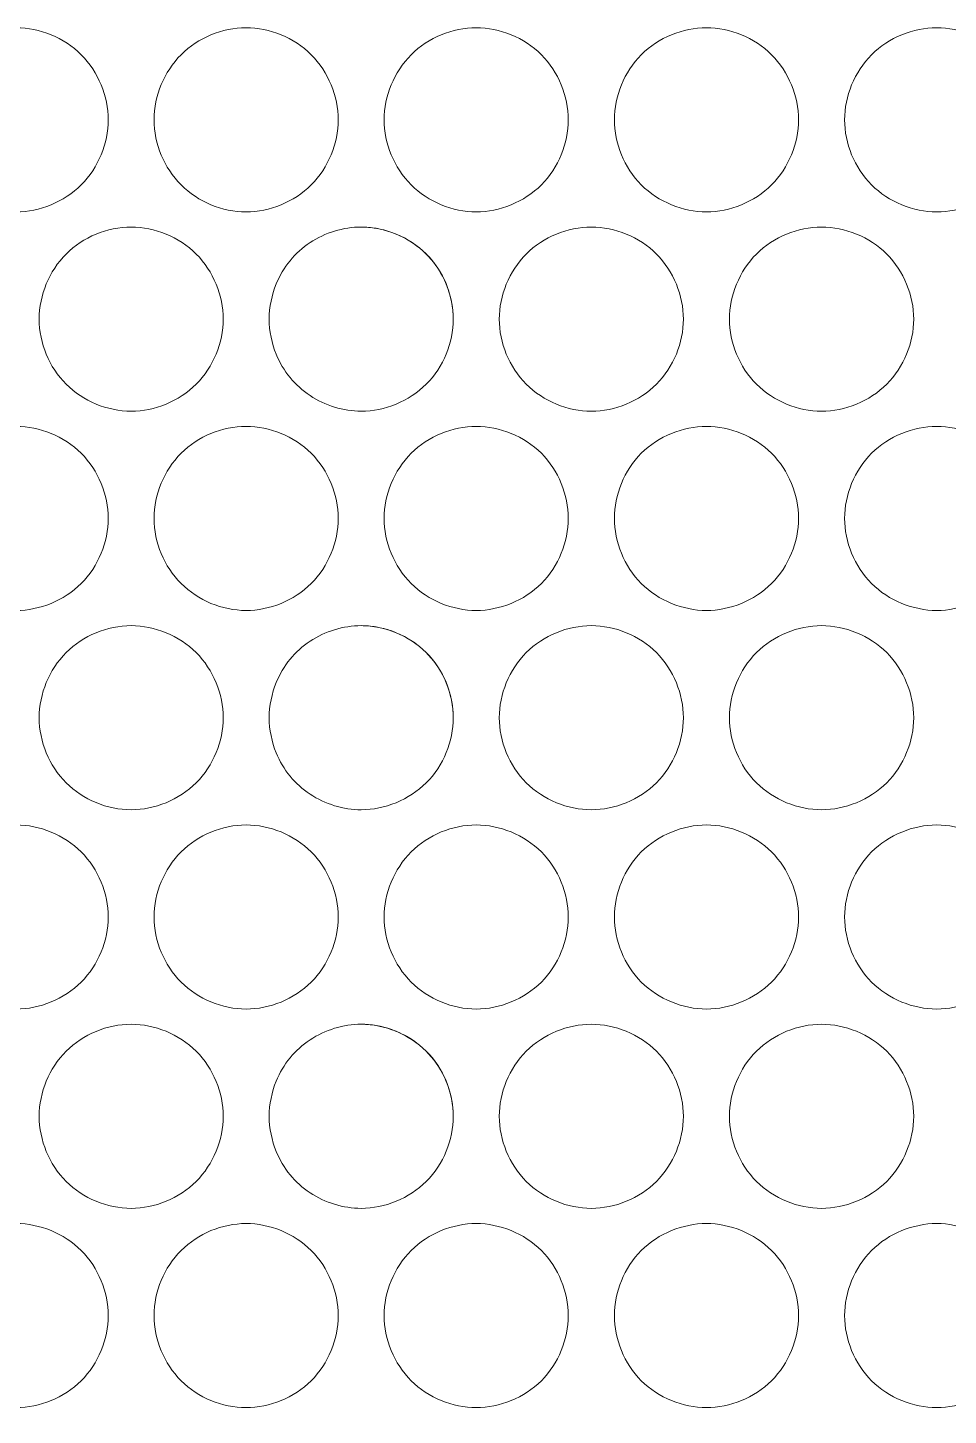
# Model space of a CAD drawing. Header units: millimetres. Extents: x 1177 to 4147, y 93 to 2194.
# Drawn here: x 1756.59 to 1786.59, y 1791.03 to 1836.25 of the extents above; entities that cross this region are included whole.
import ezdxf

# ---------------------------------------------------------------- set-up
doc = ezdxf.new("R2010")
doc.units = ezdxf.units.MM
doc.header["$LTSCALE"] = 0.1
doc.layers.get('0').update_dxf_attribs({"lineweight": 13})
doc.layers.add('标注', color=251, linetype='Continuous', lineweight=9)

msp = doc.modelspace()

# ---------------------------------------------------------------- linework, layer by layer
for radius, start, end in [(196.75, 204.56225, 43.01001), (177.334, 204.90538, 48.55999), (177.047, 204.9052, 48.6494), (168.077, 204.78787, 51.55568), (165.455, 204.70676, 52.44821), (156.5, 204.24844, 55.64881), (156.25, 204.23139, 55.74165), (155.11, 204.1505, 56.16753), (155, 204.14243, 56.20879)]:
    msp.add_arc((1812.49, 1686.895), radius, start, end)
at = {"layer": '标注'}
for centre in [(1767.454, 1826.831), (1767.454, 1813.841), (1767.454, 1800.851)]:
    msp.add_arc(centre, 2.919, 80.3885, 89.948, dxfattribs=at)
for points, knots in [([(1759.212, 1833.246), (1759.212, 1834.011), (1758.573, 1835.605), (1756.979, 1836.246), (1756.215, 1836.246)], [0, 0, 0, 0, 0.500202, 1, 1, 1, 1]), ([(1762.562, 1836.014), (1762.202, 1835.865), (1761.53, 1835.425), (1761.09, 1834.753), (1760.941, 1834.393)], [0, 0, 0, 0, 0.500065, 1, 1, 1, 1]), ([(1766.707, 1833.246), (1766.707, 1834.011), (1766.067, 1835.605), (1764.473, 1836.246), (1763.708, 1836.246)], [0, 0, 0, 0, 0.500094, 1, 1, 1, 1]), ([(1771.206, 1836.246), (1770.44, 1836.246), (1768.846, 1835.606), (1768.206, 1834.011), (1768.206, 1833.246)], [0, 0, 0, 0, 0.499981, 1, 1, 1, 1]), ([(1774.206, 1833.246), (1774.206, 1834.011), (1773.566, 1835.606), (1771.971, 1836.246), (1771.206, 1836.246)], [0, 0, 0, 0, 0.500001, 1, 1, 1, 1]), ([(1778.707, 1836.246), (1777.941, 1836.246), (1776.347, 1835.606), (1775.706, 1834.011), (1775.706, 1833.246)], [0, 0, 0, 0, 0.500061, 1, 1, 1, 1]), ([(1781.708, 1833.246), (1781.708, 1834.011), (1781.068, 1835.606), (1779.473, 1836.246), (1778.707, 1836.246)], [0, 0, 0, 0, 0.499925, 1, 1, 1, 1]), ([(1786.211, 1836.246), (1785.446, 1836.246), (1783.85, 1835.606), (1783.209, 1834.011), (1783.209, 1833.246)], [0, 0, 0, 0, 0.500125, 1, 1, 1, 1]), ([(1789.214, 1833.246), (1789.214, 1834.011), (1788.573, 1835.606), (1786.977, 1836.246), (1786.211, 1836.246)], [0, 0, 0, 0, 0.499864, 1, 1, 1, 1]), ([(1756.215, 1830.246), (1756.979, 1830.246), (1758.573, 1830.887), (1759.212, 1832.48), (1759.212, 1833.246)], [0, 0, 0, 0, 0.499798, 1, 1, 1, 1]), ([(1763.708, 1830.246), (1764.473, 1830.246), (1766.067, 1830.886), (1766.707, 1832.48), (1766.707, 1833.246)], [0, 0, 0, 0, 0.499906, 1, 1, 1, 1]), ([(1768.206, 1833.246), (1768.206, 1832.48), (1768.846, 1830.886), (1770.44, 1830.246), (1771.206, 1830.246)], [0, 0, 0, 0, 0.500019, 1, 1, 1, 1]), ([(1771.206, 1830.246), (1771.971, 1830.246), (1773.566, 1830.886), (1774.206, 1832.48), (1774.206, 1833.246)], [0, 0, 0, 0, 0.499999, 1, 1, 1, 1]), ([(1775.706, 1833.246), (1775.706, 1832.48), (1776.347, 1830.885), (1777.941, 1830.246), (1778.707, 1830.246)], [0, 0, 0, 0, 0.499939, 1, 1, 1, 1]), ([(1778.707, 1830.246), (1779.473, 1830.246), (1781.068, 1830.885), (1781.708, 1832.48), (1781.708, 1833.246)], [0, 0, 0, 0, 0.500075, 1, 1, 1, 1]), ([(1783.209, 1833.246), (1783.209, 1832.48), (1783.85, 1830.885), (1785.446, 1830.246), (1786.211, 1830.246)], [0, 0, 0, 0, 0.499875, 1, 1, 1, 1]), ([(1786.211, 1830.246), (1786.977, 1830.246), (1788.573, 1830.885), (1789.214, 1832.48), (1789.214, 1833.246)], [0, 0, 0, 0, 0.500136, 1, 1, 1, 1]), ([(1760.941, 1832.098), (1761.09, 1831.738), (1761.53, 1831.066), (1762.202, 1830.627), (1762.562, 1830.477)], [0, 0, 0, 0, 0.499935, 1, 1, 1, 1]), ([(1762.959, 1826.751), (1762.959, 1827.516), (1762.319, 1829.11), (1760.726, 1829.751), (1759.961, 1829.751)], [0, 0, 0, 0, 0.500146, 1, 1, 1, 1]), ([(1762.959, 1826.751), (1762.959, 1827.516), (1762.319, 1829.11), (1760.726, 1829.751), (1759.961, 1829.751)], [0, 0, 0, 0, 0.500146, 1, 1, 1, 1]), ([(1767.456, 1829.751), (1766.876, 1829.751), (1765.979, 1829.473), (1765.105, 1828.683), (1764.801, 1828.169), (1764.689, 1827.898)], [0, 0, 0, 0, 0.497641, 0.748601, 1, 1, 1, 1]), ([(1767.456, 1829.751), (1766.876, 1829.751), (1765.979, 1829.473), (1765.105, 1828.683), (1764.801, 1828.169), (1764.689, 1827.898)], [0, 0, 0, 0, 0.497641, 0.748601, 1, 1, 1, 1]), ([(1770.456, 1826.751), (1770.456, 1827.516), (1769.816, 1829.11), (1768.222, 1829.751), (1767.456, 1829.751)], [0, 0, 0, 0, 0.500046, 1, 1, 1, 1]), ([(1770.456, 1826.751), (1770.456, 1827.101), (1770.325, 1827.806), (1769.791, 1828.734), (1768.962, 1829.413), (1768.287, 1829.651), (1767.941, 1829.71)], [0, 0, 0, 0, 0.250136, 0.500121, 0.749763, 1, 1, 1, 1]), ([(1774.956, 1829.751), (1774.191, 1829.751), (1772.596, 1829.111), (1771.956, 1827.516), (1771.956, 1826.751)], [0, 0, 0, 0, 0.500023, 1, 1, 1, 1]), ([(1774.956, 1829.751), (1774.191, 1829.751), (1772.596, 1829.111), (1771.956, 1827.516), (1771.956, 1826.751)], [0, 0, 0, 0, 0.500023, 1, 1, 1, 1]), ([(1777.957, 1826.751), (1777.957, 1827.516), (1777.316, 1829.111), (1775.722, 1829.751), (1774.956, 1829.751)], [0, 0, 0, 0, 0.499961, 1, 1, 1, 1]), ([(1777.957, 1826.751), (1777.957, 1827.516), (1777.316, 1829.111), (1775.722, 1829.751), (1774.956, 1829.751)], [0, 0, 0, 0, 0.499961, 1, 1, 1, 1]), ([(1782.459, 1829.751), (1781.693, 1829.751), (1780.098, 1829.111), (1779.457, 1827.516), (1779.457, 1826.751)], [0, 0, 0, 0, 0.500095, 1, 1, 1, 1]), ([(1782.459, 1829.751), (1781.693, 1829.751), (1780.098, 1829.111), (1779.457, 1827.516), (1779.457, 1826.751)], [0, 0, 0, 0, 0.500095, 1, 1, 1, 1]), ([(1785.461, 1826.751), (1785.461, 1827.516), (1784.82, 1829.111), (1783.225, 1829.751), (1782.459, 1829.751)], [0, 0, 0, 0, 0.499892, 1, 1, 1, 1]), ([(1785.461, 1826.751), (1785.461, 1827.516), (1784.82, 1829.111), (1783.225, 1829.751), (1782.459, 1829.751)], [0, 0, 0, 0, 0.499892, 1, 1, 1, 1]), ([(1758.815, 1829.519), (1758.455, 1829.369), (1757.783, 1828.93), (1757.344, 1828.258), (1757.195, 1827.898)], [0, 0, 0, 0, 0.500035, 1, 1, 1, 1]), ([(1758.815, 1829.519), (1758.455, 1829.369), (1757.783, 1828.93), (1757.344, 1828.258), (1757.195, 1827.898)], [0, 0, 0, 0, 0.500035, 1, 1, 1, 1]), ([(1759.961, 1823.751), (1760.726, 1823.751), (1762.319, 1824.391), (1762.959, 1825.985), (1762.959, 1826.751)], [0, 0, 0, 0, 0.499854, 1, 1, 1, 1]), ([(1759.961, 1823.751), (1760.726, 1823.751), (1762.319, 1824.391), (1762.959, 1825.985), (1762.959, 1826.751)], [0, 0, 0, 0, 0.499854, 1, 1, 1, 1]), ([(1767.456, 1823.751), (1768.222, 1823.751), (1769.816, 1824.391), (1770.456, 1825.985), (1770.456, 1826.751)], [0, 0, 0, 0, 0.499954, 1, 1, 1, 1]), ([(1767.456, 1823.751), (1768.222, 1823.751), (1769.816, 1824.391), (1770.456, 1825.985), (1770.456, 1826.751)], [0, 0, 0, 0, 0.499954, 1, 1, 1, 1]), ([(1771.956, 1826.751), (1771.956, 1825.985), (1772.596, 1824.39), (1774.191, 1823.751), (1774.956, 1823.751)], [0, 0, 0, 0, 0.499977, 1, 1, 1, 1]), ([(1771.956, 1826.751), (1771.956, 1825.985), (1772.596, 1824.39), (1774.191, 1823.751), (1774.956, 1823.751)], [0, 0, 0, 0, 0.499977, 1, 1, 1, 1]), ([(1774.956, 1823.751), (1775.722, 1823.751), (1777.316, 1824.39), (1777.957, 1825.985), (1777.957, 1826.751)], [0, 0, 0, 0, 0.500039, 1, 1, 1, 1]), ([(1774.956, 1823.751), (1775.722, 1823.751), (1777.316, 1824.39), (1777.957, 1825.985), (1777.957, 1826.751)], [0, 0, 0, 0, 0.500039, 1, 1, 1, 1]), ([(1779.457, 1826.751), (1779.457, 1825.985), (1780.098, 1824.39), (1781.693, 1823.751), (1782.459, 1823.751)], [0, 0, 0, 0, 0.499905, 1, 1, 1, 1]), ([(1779.457, 1826.751), (1779.457, 1825.985), (1780.098, 1824.39), (1781.693, 1823.751), (1782.459, 1823.751)], [0, 0, 0, 0, 0.499905, 1, 1, 1, 1]), ([(1782.459, 1823.751), (1783.225, 1823.751), (1784.82, 1824.39), (1785.461, 1825.985), (1785.461, 1826.751)], [0, 0, 0, 0, 0.500108, 1, 1, 1, 1]), ([(1782.459, 1823.751), (1783.225, 1823.751), (1784.82, 1824.39), (1785.461, 1825.985), (1785.461, 1826.751)], [0, 0, 0, 0, 0.500108, 1, 1, 1, 1]), ([(1757.195, 1825.603), (1757.344, 1825.243), (1757.783, 1824.571), (1758.455, 1824.132), (1758.815, 1823.982)], [0, 0, 0, 0, 0.499965, 1, 1, 1, 1]), ([(1757.195, 1825.603), (1757.344, 1825.243), (1757.783, 1824.571), (1758.455, 1824.132), (1758.815, 1823.982)], [0, 0, 0, 0, 0.499965, 1, 1, 1, 1]), ([(1764.689, 1825.603), (1764.801, 1825.332), (1765.105, 1824.818), (1765.979, 1824.028), (1766.876, 1823.751), (1767.456, 1823.751)], [0, 0, 0, 0, 0.251399, 0.502359, 1, 1, 1, 1]), ([(1764.689, 1825.603), (1764.801, 1825.332), (1765.105, 1824.818), (1765.979, 1824.028), (1766.876, 1823.751), (1767.456, 1823.751)], [0, 0, 0, 0, 0.251399, 0.502359, 1, 1, 1, 1]), ([(1759.212, 1820.255), (1759.212, 1821.021), (1758.573, 1822.614), (1756.979, 1823.255), (1756.215, 1823.255)], [0, 0, 0, 0, 0.500202, 1, 1, 1, 1]), ([(1766.707, 1820.255), (1766.707, 1821.021), (1766.067, 1822.615), (1764.473, 1823.255), (1763.708, 1823.255)], [0, 0, 0, 0, 0.500094, 1, 1, 1, 1]), ([(1771.206, 1823.255), (1770.44, 1823.255), (1768.846, 1822.615), (1768.206, 1821.021), (1768.206, 1820.255)], [0, 0, 0, 0, 0.499981, 1, 1, 1, 1]), ([(1774.206, 1820.255), (1774.206, 1821.021), (1773.566, 1822.615), (1771.971, 1823.255), (1771.206, 1823.255)], [0, 0, 0, 0, 0.500001, 1, 1, 1, 1]), ([(1778.707, 1823.255), (1777.941, 1823.255), (1776.347, 1822.616), (1775.706, 1821.021), (1775.706, 1820.255)], [0, 0, 0, 0, 0.500061, 1, 1, 1, 1]), ([(1781.708, 1820.255), (1781.708, 1821.021), (1781.068, 1822.616), (1779.473, 1823.255), (1778.707, 1823.255)], [0, 0, 0, 0, 0.499925, 1, 1, 1, 1]), ([(1786.211, 1823.255), (1785.446, 1823.255), (1783.85, 1822.616), (1783.209, 1821.021), (1783.209, 1820.255)], [0, 0, 0, 0, 0.500125, 1, 1, 1, 1]), ([(1789.214, 1820.255), (1789.214, 1821.021), (1788.573, 1822.616), (1786.977, 1823.255), (1786.211, 1823.255)], [0, 0, 0, 0, 0.499864, 1, 1, 1, 1]), ([(1762.562, 1823.024), (1762.202, 1822.874), (1761.53, 1822.435), (1761.09, 1821.763), (1760.941, 1821.403)], [0, 0, 0, 0, 0.500065, 1, 1, 1, 1]), ([(1756.215, 1817.255), (1756.979, 1817.255), (1758.573, 1817.896), (1759.212, 1819.49), (1759.212, 1820.255)], [0, 0, 0, 0, 0.499798, 1, 1, 1, 1]), ([(1763.708, 1817.255), (1764.473, 1817.255), (1766.067, 1817.896), (1766.707, 1819.49), (1766.707, 1820.255)], [0, 0, 0, 0, 0.499906, 1, 1, 1, 1]), ([(1768.206, 1820.255), (1768.206, 1819.49), (1768.846, 1817.895), (1770.44, 1817.255), (1771.206, 1817.255)], [0, 0, 0, 0, 0.500019, 1, 1, 1, 1]), ([(1771.206, 1817.255), (1771.971, 1817.255), (1773.566, 1817.895), (1774.206, 1819.49), (1774.206, 1820.255)], [0, 0, 0, 0, 0.499999, 1, 1, 1, 1]), ([(1775.706, 1820.255), (1775.706, 1819.49), (1776.347, 1817.895), (1777.941, 1817.255), (1778.707, 1817.255)], [0, 0, 0, 0, 0.499939, 1, 1, 1, 1]), ([(1778.707, 1817.255), (1779.473, 1817.255), (1781.068, 1817.895), (1781.708, 1819.49), (1781.708, 1820.255)], [0, 0, 0, 0, 0.500075, 1, 1, 1, 1]), ([(1783.209, 1820.255), (1783.209, 1819.49), (1783.85, 1817.895), (1785.446, 1817.255), (1786.211, 1817.255)], [0, 0, 0, 0, 0.499875, 1, 1, 1, 1]), ([(1786.211, 1817.255), (1786.977, 1817.255), (1788.573, 1817.895), (1789.214, 1819.49), (1789.214, 1820.255)], [0, 0, 0, 0, 0.500136, 1, 1, 1, 1]), ([(1760.941, 1819.108), (1761.09, 1818.748), (1761.53, 1818.076), (1762.202, 1817.636), (1762.562, 1817.487)], [0, 0, 0, 0, 0.499935, 1, 1, 1, 1]), ([(1758.815, 1816.528), (1758.455, 1816.379), (1757.783, 1815.939), (1757.344, 1815.267), (1757.195, 1814.907)], [0, 0, 0, 0, 0.500035, 1, 1, 1, 1]), ([(1758.815, 1816.528), (1758.455, 1816.379), (1757.783, 1815.939), (1757.344, 1815.267), (1757.195, 1814.907)], [0, 0, 0, 0, 0.500035, 1, 1, 1, 1]), ([(1762.959, 1813.76), (1762.959, 1814.525), (1762.319, 1816.119), (1760.726, 1816.76), (1759.961, 1816.76)], [0, 0, 0, 0, 0.500146, 1, 1, 1, 1]), ([(1762.959, 1813.76), (1762.959, 1814.525), (1762.319, 1816.119), (1760.726, 1816.76), (1759.961, 1816.76)], [0, 0, 0, 0, 0.500146, 1, 1, 1, 1]), ([(1767.456, 1816.76), (1766.876, 1816.76), (1765.979, 1816.482), (1765.105, 1815.692), (1764.801, 1815.178), (1764.689, 1814.907)], [0, 0, 0, 0, 0.497641, 0.748601, 1, 1, 1, 1]), ([(1767.456, 1816.76), (1766.876, 1816.76), (1765.979, 1816.482), (1765.105, 1815.692), (1764.801, 1815.178), (1764.689, 1814.907)], [0, 0, 0, 0, 0.497641, 0.748601, 1, 1, 1, 1]), ([(1770.456, 1813.76), (1770.456, 1814.525), (1769.816, 1816.12), (1768.222, 1816.76), (1767.456, 1816.76)], [0, 0, 0, 0, 0.500046, 1, 1, 1, 1]), ([(1770.456, 1813.76), (1770.456, 1814.11), (1770.325, 1814.815), (1769.791, 1815.744), (1768.962, 1816.422), (1768.287, 1816.661), (1767.941, 1816.719)], [0, 0, 0, 0, 0.250136, 0.500121, 0.749763, 1, 1, 1, 1]), ([(1774.956, 1816.76), (1774.191, 1816.76), (1772.596, 1816.12), (1771.956, 1814.526), (1771.956, 1813.76)], [0, 0, 0, 0, 0.500023, 1, 1, 1, 1]), ([(1774.956, 1816.76), (1774.191, 1816.76), (1772.596, 1816.12), (1771.956, 1814.526), (1771.956, 1813.76)], [0, 0, 0, 0, 0.500023, 1, 1, 1, 1]), ([(1777.957, 1813.76), (1777.957, 1814.526), (1777.316, 1816.12), (1775.722, 1816.76), (1774.956, 1816.76)], [0, 0, 0, 0, 0.499961, 1, 1, 1, 1]), ([(1777.957, 1813.76), (1777.957, 1814.526), (1777.316, 1816.12), (1775.722, 1816.76), (1774.956, 1816.76)], [0, 0, 0, 0, 0.499961, 1, 1, 1, 1]), ([(1782.459, 1816.76), (1781.693, 1816.76), (1780.098, 1816.12), (1779.457, 1814.526), (1779.457, 1813.76)], [0, 0, 0, 0, 0.500095, 1, 1, 1, 1]), ([(1782.459, 1816.76), (1781.693, 1816.76), (1780.098, 1816.12), (1779.457, 1814.526), (1779.457, 1813.76)], [0, 0, 0, 0, 0.500095, 1, 1, 1, 1]), ([(1785.461, 1813.76), (1785.461, 1814.526), (1784.82, 1816.121), (1783.225, 1816.76), (1782.459, 1816.76)], [0, 0, 0, 0, 0.499892, 1, 1, 1, 1]), ([(1785.461, 1813.76), (1785.461, 1814.526), (1784.82, 1816.121), (1783.225, 1816.76), (1782.459, 1816.76)], [0, 0, 0, 0, 0.499892, 1, 1, 1, 1]), ([(1759.961, 1810.76), (1760.726, 1810.76), (1762.319, 1811.401), (1762.959, 1812.995), (1762.959, 1813.76)], [0, 0, 0, 0, 0.499854, 1, 1, 1, 1]), ([(1759.961, 1810.76), (1760.726, 1810.76), (1762.319, 1811.401), (1762.959, 1812.995), (1762.959, 1813.76)], [0, 0, 0, 0, 0.499854, 1, 1, 1, 1]), ([(1767.456, 1810.76), (1768.222, 1810.76), (1769.816, 1811.4), (1770.456, 1812.995), (1770.456, 1813.76)], [0, 0, 0, 0, 0.499954, 1, 1, 1, 1]), ([(1767.456, 1810.76), (1768.222, 1810.76), (1769.816, 1811.4), (1770.456, 1812.995), (1770.456, 1813.76)], [0, 0, 0, 0, 0.499954, 1, 1, 1, 1]), ([(1771.956, 1813.76), (1771.956, 1812.995), (1772.596, 1811.4), (1774.191, 1810.76), (1774.956, 1810.76)], [0, 0, 0, 0, 0.499977, 1, 1, 1, 1]), ([(1771.956, 1813.76), (1771.956, 1812.995), (1772.596, 1811.4), (1774.191, 1810.76), (1774.956, 1810.76)], [0, 0, 0, 0, 0.499977, 1, 1, 1, 1]), ([(1774.956, 1810.76), (1775.722, 1810.76), (1777.316, 1811.4), (1777.957, 1812.995), (1777.957, 1813.76)], [0, 0, 0, 0, 0.500039, 1, 1, 1, 1]), ([(1774.956, 1810.76), (1775.722, 1810.76), (1777.316, 1811.4), (1777.957, 1812.995), (1777.957, 1813.76)], [0, 0, 0, 0, 0.500039, 1, 1, 1, 1]), ([(1779.457, 1813.76), (1779.457, 1812.995), (1780.098, 1811.4), (1781.693, 1810.76), (1782.459, 1810.76)], [0, 0, 0, 0, 0.499905, 1, 1, 1, 1]), ([(1779.457, 1813.76), (1779.457, 1812.995), (1780.098, 1811.4), (1781.693, 1810.76), (1782.459, 1810.76)], [0, 0, 0, 0, 0.499905, 1, 1, 1, 1]), ([(1782.459, 1810.76), (1783.225, 1810.76), (1784.82, 1811.4), (1785.461, 1812.995), (1785.461, 1813.76)], [0, 0, 0, 0, 0.500108, 1, 1, 1, 1]), ([(1782.459, 1810.76), (1783.225, 1810.76), (1784.82, 1811.4), (1785.461, 1812.995), (1785.461, 1813.76)], [0, 0, 0, 0, 0.500108, 1, 1, 1, 1]), ([(1757.195, 1812.613), (1757.344, 1812.253), (1757.783, 1811.581), (1758.455, 1811.141), (1758.815, 1810.992)], [0, 0, 0, 0, 0.499965, 1, 1, 1, 1]), ([(1757.195, 1812.613), (1757.344, 1812.253), (1757.783, 1811.581), (1758.455, 1811.141), (1758.815, 1810.992)], [0, 0, 0, 0, 0.499965, 1, 1, 1, 1]), ([(1764.689, 1812.613), (1764.801, 1812.342), (1765.105, 1811.828), (1765.979, 1811.038), (1766.876, 1810.76), (1767.456, 1810.76)], [0, 0, 0, 0, 0.251399, 0.502359, 1, 1, 1, 1]), ([(1764.689, 1812.613), (1764.801, 1812.342), (1765.105, 1811.828), (1765.979, 1811.038), (1766.876, 1810.76), (1767.456, 1810.76)], [0, 0, 0, 0, 0.251399, 0.502359, 1, 1, 1, 1]), ([(1759.212, 1807.265), (1759.212, 1808.03), (1758.573, 1809.624), (1756.979, 1810.265), (1756.215, 1810.265)], [0, 0, 0, 0, 0.500202, 1, 1, 1, 1]), ([(1766.707, 1807.265), (1766.707, 1808.03), (1766.067, 1809.625), (1764.473, 1810.265), (1763.708, 1810.265)], [0, 0, 0, 0, 0.500094, 1, 1, 1, 1]), ([(1771.206, 1810.265), (1770.44, 1810.265), (1768.846, 1809.625), (1768.206, 1808.03), (1768.206, 1807.265)], [0, 0, 0, 0, 0.499981, 1, 1, 1, 1]), ([(1774.206, 1807.265), (1774.206, 1808.03), (1773.566, 1809.625), (1771.971, 1810.265), (1771.206, 1810.265)], [0, 0, 0, 0, 0.500001, 1, 1, 1, 1]), ([(1778.707, 1810.265), (1777.941, 1810.265), (1776.347, 1809.625), (1775.706, 1808.03), (1775.706, 1807.265)], [0, 0, 0, 0, 0.500061, 1, 1, 1, 1]), ([(1781.708, 1807.265), (1781.708, 1808.03), (1781.068, 1809.625), (1779.473, 1810.265), (1778.707, 1810.265)], [0, 0, 0, 0, 0.499925, 1, 1, 1, 1]), ([(1786.211, 1810.265), (1785.446, 1810.265), (1783.85, 1809.625), (1783.209, 1808.03), (1783.209, 1807.265)], [0, 0, 0, 0, 0.500125, 1, 1, 1, 1]), ([(1789.214, 1807.265), (1789.214, 1808.03), (1788.573, 1809.625), (1786.977, 1810.265), (1786.211, 1810.265)], [0, 0, 0, 0, 0.499864, 1, 1, 1, 1]), ([(1762.562, 1810.033), (1762.202, 1809.884), (1761.53, 1809.444), (1761.09, 1808.772), (1760.941, 1808.412)], [0, 0, 0, 0, 0.500065, 1, 1, 1, 1]), ([(1756.215, 1804.265), (1756.979, 1804.265), (1758.573, 1804.906), (1759.212, 1806.5), (1759.212, 1807.265)], [0, 0, 0, 0, 0.499798, 1, 1, 1, 1]), ([(1763.708, 1804.265), (1764.473, 1804.265), (1766.067, 1804.905), (1766.707, 1806.5), (1766.707, 1807.265)], [0, 0, 0, 0, 0.499906, 1, 1, 1, 1]), ([(1768.206, 1807.265), (1768.206, 1806.5), (1768.846, 1804.905), (1770.44, 1804.265), (1771.206, 1804.265)], [0, 0, 0, 0, 0.500019, 1, 1, 1, 1]), ([(1771.206, 1804.265), (1771.971, 1804.265), (1773.566, 1804.905), (1774.206, 1806.5), (1774.206, 1807.265)], [0, 0, 0, 0, 0.499999, 1, 1, 1, 1]), ([(1775.706, 1807.265), (1775.706, 1806.5), (1776.347, 1804.905), (1777.941, 1804.265), (1778.707, 1804.265)], [0, 0, 0, 0, 0.499939, 1, 1, 1, 1]), ([(1778.707, 1804.265), (1779.473, 1804.265), (1781.068, 1804.905), (1781.708, 1806.5), (1781.708, 1807.265)], [0, 0, 0, 0, 0.500075, 1, 1, 1, 1]), ([(1783.209, 1807.265), (1783.209, 1806.5), (1783.85, 1804.904), (1785.446, 1804.265), (1786.211, 1804.265)], [0, 0, 0, 0, 0.499875, 1, 1, 1, 1]), ([(1786.211, 1804.265), (1786.977, 1804.265), (1788.573, 1804.904), (1789.214, 1806.499), (1789.214, 1807.265)], [0, 0, 0, 0, 0.500136, 1, 1, 1, 1]), ([(1760.941, 1806.118), (1761.09, 1805.758), (1761.53, 1805.086), (1762.202, 1804.646), (1762.562, 1804.497)], [0, 0, 0, 0, 0.499935, 1, 1, 1, 1]), ([(1758.815, 1803.538), (1758.455, 1803.389), (1757.783, 1802.949), (1757.344, 1802.277), (1757.195, 1801.917)], [0, 0, 0, 0, 0.500035, 1, 1, 1, 1]), ([(1758.815, 1803.538), (1758.455, 1803.389), (1757.783, 1802.949), (1757.344, 1802.277), (1757.195, 1801.917)], [0, 0, 0, 0, 0.500035, 1, 1, 1, 1]), ([(1762.959, 1800.77), (1762.959, 1801.535), (1762.319, 1803.129), (1760.726, 1803.77), (1759.961, 1803.77)], [0, 0, 0, 0, 0.500146, 1, 1, 1, 1]), ([(1762.959, 1800.77), (1762.959, 1801.535), (1762.319, 1803.129), (1760.726, 1803.77), (1759.961, 1803.77)], [0, 0, 0, 0, 0.500146, 1, 1, 1, 1]), ([(1767.456, 1803.77), (1766.876, 1803.77), (1765.979, 1803.492), (1765.105, 1802.702), (1764.801, 1802.188), (1764.689, 1801.917)], [0, 0, 0, 0, 0.497641, 0.748601, 1, 1, 1, 1]), ([(1767.456, 1803.77), (1766.876, 1803.77), (1765.979, 1803.492), (1765.105, 1802.702), (1764.801, 1802.188), (1764.689, 1801.917)], [0, 0, 0, 0, 0.497641, 0.748601, 1, 1, 1, 1]), ([(1770.456, 1800.77), (1770.456, 1801.535), (1769.816, 1803.13), (1768.222, 1803.77), (1767.456, 1803.77)], [0, 0, 0, 0, 0.500046, 1, 1, 1, 1]), ([(1770.456, 1800.77), (1770.456, 1801.12), (1770.325, 1801.825), (1769.791, 1802.753), (1768.962, 1803.432), (1768.287, 1803.67), (1767.941, 1803.729)], [0, 0, 0, 0, 0.250136, 0.500121, 0.749763, 1, 1, 1, 1]), ([(1774.956, 1803.77), (1774.191, 1803.77), (1772.596, 1803.13), (1771.956, 1801.535), (1771.956, 1800.77)], [0, 0, 0, 0, 0.500023, 1, 1, 1, 1]), ([(1774.956, 1803.77), (1774.191, 1803.77), (1772.596, 1803.13), (1771.956, 1801.535), (1771.956, 1800.77)], [0, 0, 0, 0, 0.500023, 1, 1, 1, 1]), ([(1777.957, 1800.77), (1777.957, 1801.535), (1777.316, 1803.13), (1775.722, 1803.77), (1774.956, 1803.77)], [0, 0, 0, 0, 0.499961, 1, 1, 1, 1]), ([(1777.957, 1800.77), (1777.957, 1801.535), (1777.316, 1803.13), (1775.722, 1803.77), (1774.956, 1803.77)], [0, 0, 0, 0, 0.499961, 1, 1, 1, 1]), ([(1782.459, 1803.77), (1781.693, 1803.77), (1780.098, 1803.13), (1779.457, 1801.535), (1779.457, 1800.77)], [0, 0, 0, 0, 0.500095, 1, 1, 1, 1]), ([(1782.459, 1803.77), (1781.693, 1803.77), (1780.098, 1803.13), (1779.457, 1801.535), (1779.457, 1800.77)], [0, 0, 0, 0, 0.500095, 1, 1, 1, 1]), ([(1785.461, 1800.77), (1785.461, 1801.535), (1784.82, 1803.13), (1783.225, 1803.77), (1782.459, 1803.77)], [0, 0, 0, 0, 0.499892, 1, 1, 1, 1]), ([(1785.461, 1800.77), (1785.461, 1801.535), (1784.82, 1803.13), (1783.225, 1803.77), (1782.459, 1803.77)], [0, 0, 0, 0, 0.499892, 1, 1, 1, 1]), ([(1759.961, 1797.77), (1760.726, 1797.77), (1762.319, 1798.41), (1762.959, 1800.004), (1762.959, 1800.77)], [0, 0, 0, 0, 0.499854, 1, 1, 1, 1]), ([(1759.961, 1797.77), (1760.726, 1797.77), (1762.319, 1798.41), (1762.959, 1800.004), (1762.959, 1800.77)], [0, 0, 0, 0, 0.499854, 1, 1, 1, 1]), ([(1767.456, 1797.77), (1768.222, 1797.77), (1769.816, 1798.41), (1770.456, 1800.004), (1770.456, 1800.77)], [0, 0, 0, 0, 0.499954, 1, 1, 1, 1]), ([(1767.456, 1797.77), (1768.222, 1797.77), (1769.816, 1798.41), (1770.456, 1800.004), (1770.456, 1800.77)], [0, 0, 0, 0, 0.499954, 1, 1, 1, 1]), ([(1771.956, 1800.77), (1771.956, 1800.004), (1772.596, 1798.41), (1774.191, 1797.77), (1774.956, 1797.77)], [0, 0, 0, 0, 0.499977, 1, 1, 1, 1]), ([(1771.956, 1800.77), (1771.956, 1800.004), (1772.596, 1798.41), (1774.191, 1797.77), (1774.956, 1797.77)], [0, 0, 0, 0, 0.499977, 1, 1, 1, 1]), ([(1774.956, 1797.77), (1775.722, 1797.77), (1777.316, 1798.41), (1777.957, 1800.004), (1777.957, 1800.77)], [0, 0, 0, 0, 0.500039, 1, 1, 1, 1]), ([(1774.956, 1797.77), (1775.722, 1797.77), (1777.316, 1798.41), (1777.957, 1800.004), (1777.957, 1800.77)], [0, 0, 0, 0, 0.500039, 1, 1, 1, 1]), ([(1779.457, 1800.77), (1779.457, 1800.004), (1780.098, 1798.409), (1781.693, 1797.77), (1782.459, 1797.77)], [0, 0, 0, 0, 0.499905, 1, 1, 1, 1]), ([(1779.457, 1800.77), (1779.457, 1800.004), (1780.098, 1798.409), (1781.693, 1797.77), (1782.459, 1797.77)], [0, 0, 0, 0, 0.499905, 1, 1, 1, 1]), ([(1782.459, 1797.77), (1783.225, 1797.77), (1784.82, 1798.409), (1785.461, 1800.004), (1785.461, 1800.77)], [0, 0, 0, 0, 0.500108, 1, 1, 1, 1]), ([(1782.459, 1797.77), (1783.225, 1797.77), (1784.82, 1798.409), (1785.461, 1800.004), (1785.461, 1800.77)], [0, 0, 0, 0, 0.500108, 1, 1, 1, 1]), ([(1757.195, 1799.623), (1757.344, 1799.262), (1757.783, 1798.59), (1758.455, 1798.151), (1758.815, 1798.002)], [0, 0, 0, 0, 0.499965, 1, 1, 1, 1]), ([(1757.195, 1799.623), (1757.344, 1799.262), (1757.783, 1798.59), (1758.455, 1798.151), (1758.815, 1798.002)], [0, 0, 0, 0, 0.499965, 1, 1, 1, 1]), ([(1764.689, 1799.623), (1764.801, 1799.352), (1765.105, 1798.838), (1765.979, 1798.047), (1766.876, 1797.77), (1767.456, 1797.77)], [0, 0, 0, 0, 0.251399, 0.502359, 1, 1, 1, 1]), ([(1764.689, 1799.623), (1764.801, 1799.352), (1765.105, 1798.838), (1765.979, 1798.047), (1766.876, 1797.77), (1767.456, 1797.77)], [0, 0, 0, 0, 0.251399, 0.502359, 1, 1, 1, 1]), ([(1759.212, 1794.275), (1759.212, 1795.04), (1758.573, 1796.634), (1756.979, 1797.275), (1756.215, 1797.275)], [0, 0, 0, 0, 0.500202, 1, 1, 1, 1]), ([(1762.562, 1797.043), (1762.202, 1796.893), (1761.53, 1796.454), (1761.09, 1795.782), (1760.941, 1795.422)], [0, 0, 0, 0, 0.500065, 1, 1, 1, 1]), ([(1766.707, 1794.275), (1766.707, 1795.04), (1766.067, 1796.634), (1764.473, 1797.275), (1763.708, 1797.275)], [0, 0, 0, 0, 0.500094, 1, 1, 1, 1]), ([(1771.206, 1797.275), (1770.44, 1797.275), (1768.846, 1796.634), (1768.206, 1795.04), (1768.206, 1794.275)], [0, 0, 0, 0, 0.499981, 1, 1, 1, 1]), ([(1774.206, 1794.275), (1774.206, 1795.04), (1773.566, 1796.635), (1771.971, 1797.275), (1771.206, 1797.275)], [0, 0, 0, 0, 0.500001, 1, 1, 1, 1]), ([(1778.707, 1797.275), (1777.941, 1797.275), (1776.347, 1796.635), (1775.706, 1795.04), (1775.706, 1794.275)], [0, 0, 0, 0, 0.500061, 1, 1, 1, 1]), ([(1781.708, 1794.275), (1781.708, 1795.04), (1781.068, 1796.635), (1779.473, 1797.275), (1778.707, 1797.275)], [0, 0, 0, 0, 0.499925, 1, 1, 1, 1]), ([(1786.211, 1797.275), (1785.446, 1797.275), (1783.85, 1796.635), (1783.209, 1795.04), (1783.209, 1794.275)], [0, 0, 0, 0, 0.500125, 1, 1, 1, 1]), ([(1789.214, 1794.275), (1789.214, 1795.04), (1788.573, 1796.635), (1786.977, 1797.275), (1786.211, 1797.275)], [0, 0, 0, 0, 0.499864, 1, 1, 1, 1]), ([(1756.215, 1791.275), (1756.979, 1791.275), (1758.573, 1791.915), (1759.212, 1793.509), (1759.212, 1794.275)], [0, 0, 0, 0, 0.499798, 1, 1, 1, 1]), ([(1763.708, 1791.275), (1764.473, 1791.275), (1766.067, 1791.915), (1766.707, 1793.509), (1766.707, 1794.275)], [0, 0, 0, 0, 0.499906, 1, 1, 1, 1]), ([(1768.206, 1794.275), (1768.206, 1793.509), (1768.846, 1791.915), (1770.44, 1791.275), (1771.206, 1791.275)], [0, 0, 0, 0, 0.500019, 1, 1, 1, 1]), ([(1771.206, 1791.275), (1771.971, 1791.275), (1773.566, 1791.915), (1774.206, 1793.509), (1774.206, 1794.275)], [0, 0, 0, 0, 0.499999, 1, 1, 1, 1]), ([(1775.706, 1794.275), (1775.706, 1793.509), (1776.347, 1791.914), (1777.941, 1791.275), (1778.707, 1791.275)], [0, 0, 0, 0, 0.499939, 1, 1, 1, 1]), ([(1778.707, 1791.275), (1779.473, 1791.275), (1781.068, 1791.914), (1781.708, 1793.509), (1781.708, 1794.275)], [0, 0, 0, 0, 0.500075, 1, 1, 1, 1]), ([(1783.209, 1794.275), (1783.209, 1793.509), (1783.85, 1791.914), (1785.446, 1791.275), (1786.211, 1791.275)], [0, 0, 0, 0, 0.499875, 1, 1, 1, 1]), ([(1786.211, 1791.275), (1786.977, 1791.275), (1788.573, 1791.914), (1789.214, 1793.509), (1789.214, 1794.275)], [0, 0, 0, 0, 0.500136, 1, 1, 1, 1]), ([(1760.941, 1793.127), (1761.09, 1792.767), (1761.53, 1792.095), (1762.202, 1791.656), (1762.562, 1791.506)], [0, 0, 0, 0, 0.499935, 1, 1, 1, 1])]:
    msp.add_open_spline(points, degree=3, knots=knots, dxfattribs=at)
for points in [[(1763.708, 1836.246), (1763.318, 1836.246), (1762.922, 1836.163), (1762.562, 1836.014)], [(1760.941, 1834.393), (1760.792, 1834.033), (1760.71, 1833.636), (1760.71, 1833.246)], [(1760.71, 1833.246), (1760.71, 1832.856), (1760.792, 1832.459), (1760.941, 1832.098)], [(1762.562, 1830.477), (1762.922, 1830.328), (1763.318, 1830.246), (1763.708, 1830.246)], [(1759.961, 1829.751), (1759.571, 1829.751), (1759.175, 1829.668), (1758.815, 1829.519)], [(1759.961, 1829.751), (1759.571, 1829.751), (1759.175, 1829.668), (1758.815, 1829.519)], [(1757.195, 1827.898), (1757.046, 1827.537), (1756.964, 1827.141), (1756.964, 1826.751)], [(1757.195, 1827.898), (1757.046, 1827.537), (1756.964, 1827.141), (1756.964, 1826.751)], [(1764.689, 1827.898), (1764.54, 1827.537), (1764.458, 1827.141), (1764.458, 1826.751)], [(1764.689, 1827.898), (1764.54, 1827.537), (1764.458, 1827.141), (1764.458, 1826.751)], [(1756.964, 1826.751), (1756.964, 1826.36), (1757.046, 1825.964), (1757.195, 1825.603)], [(1756.964, 1826.751), (1756.964, 1826.36), (1757.046, 1825.964), (1757.195, 1825.603)], [(1764.458, 1826.751), (1764.458, 1826.36), (1764.54, 1825.964), (1764.689, 1825.603)], [(1764.458, 1826.751), (1764.458, 1826.36), (1764.54, 1825.964), (1764.689, 1825.603)], [(1758.815, 1823.982), (1759.175, 1823.833), (1759.571, 1823.751), (1759.961, 1823.751)], [(1758.815, 1823.982), (1759.175, 1823.833), (1759.571, 1823.751), (1759.961, 1823.751)], [(1763.708, 1823.255), (1763.318, 1823.255), (1762.922, 1823.173), (1762.562, 1823.024)], [(1760.941, 1821.403), (1760.792, 1821.042), (1760.71, 1820.645), (1760.71, 1820.255)], [(1760.71, 1820.255), (1760.71, 1819.865), (1760.792, 1819.469), (1760.941, 1819.108)], [(1762.562, 1817.487), (1762.922, 1817.338), (1763.318, 1817.255), (1763.708, 1817.255)], [(1759.961, 1816.76), (1759.571, 1816.76), (1759.175, 1816.678), (1758.815, 1816.528)], [(1759.961, 1816.76), (1759.571, 1816.76), (1759.175, 1816.678), (1758.815, 1816.528)], [(1757.195, 1814.907), (1757.046, 1814.547), (1756.964, 1814.15), (1756.964, 1813.76)], [(1757.195, 1814.907), (1757.046, 1814.547), (1756.964, 1814.15), (1756.964, 1813.76)], [(1764.689, 1814.907), (1764.54, 1814.547), (1764.458, 1814.15), (1764.458, 1813.76)], [(1764.689, 1814.907), (1764.54, 1814.547), (1764.458, 1814.15), (1764.458, 1813.76)], [(1756.964, 1813.76), (1756.964, 1813.37), (1757.046, 1812.973), (1757.195, 1812.613)], [(1756.964, 1813.76), (1756.964, 1813.37), (1757.046, 1812.973), (1757.195, 1812.613)], [(1764.458, 1813.76), (1764.458, 1813.37), (1764.54, 1812.973), (1764.689, 1812.613)], [(1764.458, 1813.76), (1764.458, 1813.37), (1764.54, 1812.973), (1764.689, 1812.613)], [(1758.815, 1810.992), (1759.175, 1810.843), (1759.571, 1810.76), (1759.961, 1810.76)], [(1758.815, 1810.992), (1759.175, 1810.843), (1759.571, 1810.76), (1759.961, 1810.76)], [(1763.708, 1810.265), (1763.318, 1810.265), (1762.922, 1810.182), (1762.562, 1810.033)], [(1760.941, 1808.412), (1760.792, 1808.052), (1760.71, 1807.655), (1760.71, 1807.265)], [(1760.71, 1807.265), (1760.71, 1806.875), (1760.792, 1806.478), (1760.941, 1806.118)], [(1762.562, 1804.497), (1762.922, 1804.347), (1763.318, 1804.265), (1763.708, 1804.265)], [(1759.961, 1803.77), (1759.571, 1803.77), (1759.175, 1803.687), (1758.815, 1803.538)], [(1759.961, 1803.77), (1759.571, 1803.77), (1759.175, 1803.687), (1758.815, 1803.538)], [(1757.195, 1801.917), (1757.046, 1801.557), (1756.964, 1801.16), (1756.964, 1800.77)], [(1757.195, 1801.917), (1757.046, 1801.557), (1756.964, 1801.16), (1756.964, 1800.77)], [(1764.689, 1801.917), (1764.54, 1801.557), (1764.458, 1801.16), (1764.458, 1800.77)], [(1764.689, 1801.917), (1764.54, 1801.557), (1764.458, 1801.16), (1764.458, 1800.77)], [(1756.964, 1800.77), (1756.964, 1800.38), (1757.046, 1799.983), (1757.195, 1799.623)], [(1756.964, 1800.77), (1756.964, 1800.38), (1757.046, 1799.983), (1757.195, 1799.623)], [(1764.458, 1800.77), (1764.458, 1800.38), (1764.54, 1799.983), (1764.689, 1799.623)], [(1764.458, 1800.77), (1764.458, 1800.38), (1764.54, 1799.983), (1764.689, 1799.623)], [(1758.815, 1798.002), (1759.175, 1797.852), (1759.571, 1797.77), (1759.961, 1797.77)], [(1758.815, 1798.002), (1759.175, 1797.852), (1759.571, 1797.77), (1759.961, 1797.77)], [(1763.708, 1797.275), (1763.318, 1797.275), (1762.922, 1797.192), (1762.562, 1797.043)], [(1760.941, 1795.422), (1760.792, 1795.061), (1760.71, 1794.665), (1760.71, 1794.275)], [(1760.71, 1794.275), (1760.71, 1793.884), (1760.792, 1793.488), (1760.941, 1793.127)], [(1762.562, 1791.506), (1762.922, 1791.357), (1763.318, 1791.275), (1763.708, 1791.275)]]:
    msp.add_open_spline(points, degree=3, dxfattribs=at)
msp.add_spline([(2027.49, 1819.182), (1864.296, 1806.369), (1766.772, 1737.15), (1658.757, 1615.796), (1597.49, 1595.163)], degree=3, dxfattribs=at)

doc.saveas('drawing.dxf')
